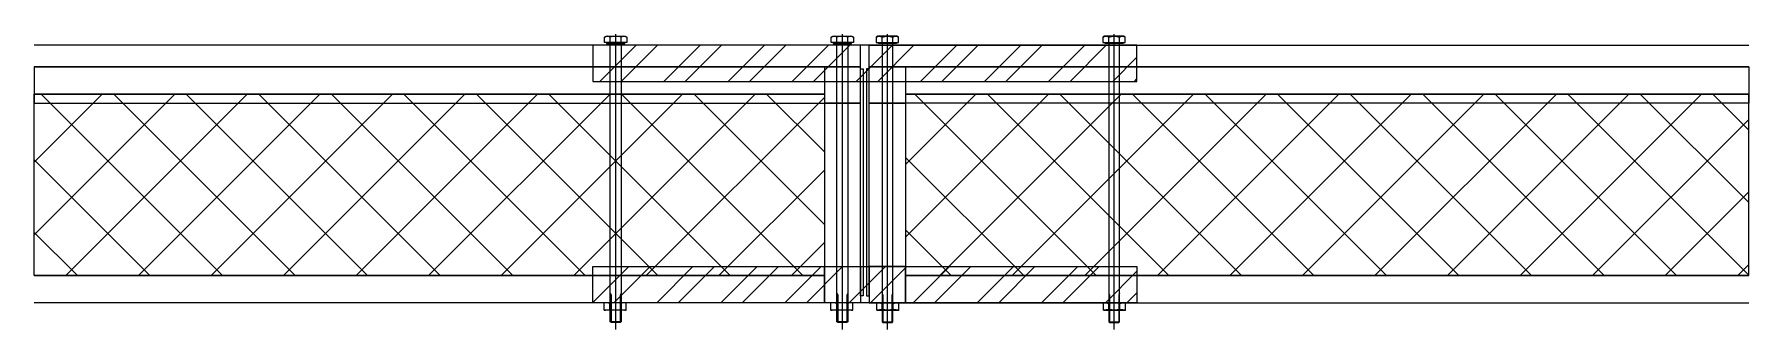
# Model space of a CAD drawing. Header units: millimetres. Extents: x -1088552 to 100, y 985 to 1353733.
# Drawn here: x -951293 to -949402, y 1261801 to 1262127 of the extents above; entities that cross this region are included whole.
import ezdxf

# ---------------------------------------------------------------- set-up
doc = ezdxf.new("R2010")
doc.units = ezdxf.units.MM
doc.header["$LTSCALE"] = 10
doc.layers.get('0').update_dxf_attribs({"linetype": 'CONTINUOUS'})
doc.layers.add('W-ALUMINUM_FRAME铝架', color=30, linetype='CONTINUOUS')
doc.layers.add('W-STEEL_FRAME钢架', color=3, linetype='CONTINUOUS')

# ---------------------------------------------------------------- blocks, each defined once
blk = doc.blocks.new('M1270')
at = {"transparency": 33554687}
for p, q in [((-5.7, 64), (-5.7, 71)), ((6.3, 64), (6.3, 71)), ((-12.4, -231), (-12.4, -223)), ((11.9, -223), (-12.4, -223)), ((-6, -231), (-6, -223)), ((6, -231), (6, -223)), ((11.9, -231), (11.9, -223)), ((11.9, -231), (-12.4, -231)), ((6.3, -244), (-5.7, -244))]:
    blk.add_line(p, q, dxfattribs=at)
at = {"color": 4, "transparency": 33554687}
blk.add_line((0.3, -252.5), (0.3, 73.2), dxfattribs=at)
at = {"transparency": 33554687}
for points in [[(12.6, 70), (12.6, 64), (-11.9, 64), (-11.9, 70), (-10.2, 71), (10.8, 71)], [(-9.7, 64), (-9.7, 63), (10.3, 63), (10.3, 64)]]:
    blk.add_lwpolyline(points, close=True, dxfattribs=at)
blk.add_lwpolyline([(6.3, 63), (6.3, -244), (5.3, -244.7), (-4.7, -244.7), (-5.7, -244), (-5.7, 63)], dxfattribs=at)
at = {"color": 3, "transparency": 33554687}
for points in [[(-5.7, -212.8), (-4.7, -214.5), (-4.7, -244.7)], [(6.3, -212.8), (5.3, -214.5), (5.3, -244.7)]]:
    blk.add_lwpolyline(points, dxfattribs=at)
at = {"transparency": 33554687}
for centre, radius, start, end in [((-8.8, 65.7), 5.35, 54.4149, 125.5851), ((0.3, 52.5), 18.5, 71.0754, 108.9246), ((9.4, 65.7), 5.35, 54.4149, 125.5851), ((-12, -245.9), 23, 74.9077, 91.1688), ((0, -245.9), 23, 74.9077, 105.0923), ((12, -245.9), 23, 90.1959, 105.0923), ((-12, -208), 23, 268.8312, 285.0923), ((0, -208), 23, 254.9077, 285.0923), ((12, -208), 23, 254.9077, 269.8041)]:
    blk.add_arc(centre, radius, start, end, dxfattribs=at)
blk = doc.blocks.new('*U147')
at = {"layer": 'W-STEEL_FRAME钢架', "transparency": 33554687}
blk.add_blockref('M1270', (-0.1, 108.7), dxfattribs=at)
blk = doc.blocks.new('*U148')
at = {"layer": 'W-STEEL_FRAME钢架', "color": 0, "linetype": 'ByBlock', "lineweight": -2, "transparency": 16777216}
for p in [(-250, 0), (0, 0)]:
    blk.add_blockref('*U147', p, dxfattribs=at)
blk = doc.blocks.new('*U193')
at = {"layer": 'W-STEEL_FRAME钢架', "transparency": 33554687}
blk.add_blockref('M1270', (-0.1, 108.7), dxfattribs=at)
blk = doc.blocks.new('*U194')
at = {"layer": 'W-STEEL_FRAME钢架', "color": 0, "linetype": 'ByBlock', "lineweight": -2, "transparency": 16777216}
for p in [(-250, 0), (0, 0)]:
    blk.add_blockref('*U193', p, dxfattribs=at)

msp = doc.modelspace()

# ---------------------------------------------------------------- hatches: boundary and pattern name
at = {"layer": 'W-ALUMINUM_FRAME铝架', "transparency": 33554687}
h = msp.add_hatch(dxfattribs=at)
h.set_pattern_fill('多孔材料', color=256, scale=20)
h.set_pattern_definition([(45, (502549.626, 3426.12), (-40.0000407, 40.0000407), []), (135, (502549.626, 3426.12), (-40.0000407, -40.0000407), [])])
h.paths.add_polyline_path([(-951293.1, 1262061.1), (-950421.8, 1262061.1), (-950421.8, 1261861.1), (-951293.1, 1261861.1)])
h = msp.add_hatch(dxfattribs=at)
h.set_pattern_fill('多孔材料', color=256, scale=20)
h.set_pattern_definition([(45, (502553.21, 3426.12), (-40.0000407, 40.0000407), []), (135, (502553.21, 3426.12), (-40.0000407, -40.0000407), [])])
h.paths.add_polyline_path([(-949402.4, 1262061.2), (-950332.2, 1262061.1), (-950332.2, 1261861.1), (-949402.4, 1261861.1)])
at = {"layer": 'W-STEEL_FRAME钢架', "transparency": 33554687}
h = msp.add_hatch(dxfattribs=at)
h.set_pattern_fill('金属', color=0, scale=20)
h.set_pattern_definition([(45, (30.334, -469.304), (-35.355339, 35.355339), []), (45, (53.904, -469.304), (-35.355339, 35.355339), [])])
h.paths.add_polyline_path([(-950677, 1262115.2), (-950677, 1262075.2), (-950077, 1262075.2), (-950077, 1262115.2)])
h = msp.add_hatch(dxfattribs=at)
h.set_pattern_fill('金属', color=0, scale=20)
h.set_pattern_definition([(45, (30.334, -493.304), (-35.355339, 35.355339), []), (45, (53.904, -493.304), (-35.355339, 35.355339), [])])
h.paths.add_polyline_path([(-950077, 1261831.1), (-950077, 1261871.1), (-950677, 1261871.1), (-950677, 1261831.1)])

# ---------------------------------------------------------------- linework, layer by layer
at = {"transparency": 33554687}
for points in [[(-951293.1, 1262091.1), (-950421.8, 1262091.1), (-950421.8, 1262061.1), (-951293.1, 1262061.1)], [(-949402.4, 1262091.1), (-950332.2, 1262091.1), (-950332.2, 1262061.1), (-949402.4, 1262061.1)], [(-951293.1, 1261861.1), (-950421.8, 1261861.1), (-950421.8, 1261831.1), (-951293.1, 1261831.1)], [(-949402.4, 1261861.1), (-950332.2, 1261861.1), (-950332.2, 1261831.1), (-949402.4, 1261831.1)]]:
    msp.add_lwpolyline(points, dxfattribs=at)
for points in [[(-950381.8, 1262051.1), (-950421.8, 1262051.1), (-950421.8, 1261871.2), (-950381.8, 1261871.1)], [(-950372.3, 1262051.1), (-950332.2, 1262051.1), (-950332.2, 1261871.2), (-950372.2, 1261871.1)]]:
    msp.add_lwpolyline(points, close=True, dxfattribs=at)
at = {"layer": 'W-ALUMINUM_FRAME铝架', "transparency": 33554687}
for points in [[(-951293.1, 1262091.1), (-950381.8, 1262091.1), (-950381.8, 1262115.2), (-951293.1, 1262115.2)], [(-949402.4, 1262091.1), (-950372.2, 1262091.1), (-950372.2, 1262115.2), (-949402.4, 1262115.2)]]:
    msp.add_lwpolyline(points, dxfattribs=at)
for points in [[(-950381.8, 1262088.9), (-950378.8, 1262088.9), (-950378.8, 1261838.9), (-950381.8, 1261838.9)], [(-950372.2, 1262088.9), (-950375.2, 1262088.9), (-950375.2, 1261838.9), (-950372.2, 1261838.9)]]:
    msp.add_lwpolyline(points, close=True, dxfattribs=at)
at = {"layer": 'W-ALUMINUM_FRAME铝架', "color": 3, "transparency": 33554687}
for points in [[(-951293.1, 1262061.1), (-950421.8, 1262061.1), (-950421.8, 1261861.1), (-951293.1, 1261861.1)], [(-949402.4, 1262061.2), (-950332.2, 1262061.1), (-950332.2, 1261861.1), (-949402.4, 1261861.1)]]:
    msp.add_lwpolyline(points, close=True, dxfattribs=at)
at = {"layer": 'W-STEEL_FRAME钢架', "transparency": 33554687}
for points in [[(-950677, 1262075.2), (-950077, 1262075.2), (-950077, 1262115.2), (-950677, 1262115.2)], [(-950381.8, 1262091.1), (-951293.1, 1262091.1), (-951293.1, 1262051.1), (-950381.8, 1262051.2)], [(-950372.2, 1262091.1), (-949402.4, 1262091.1), (-949402.4, 1262051.1), (-950372.2, 1262051.2)], [(-950677, 1261871.1), (-950077, 1261871.1), (-950077, 1261831.1), (-950677, 1261831.1)], [(-950421.8, 1261871.1), (-950381.8, 1261871.1), (-950381.8, 1261831.1), (-950421.8, 1261831.1)], [(-950332.2, 1261871.1), (-950372.2, 1261871.1), (-950372.2, 1261831.1), (-950332.2, 1261831.1)]]:
    msp.add_lwpolyline(points, close=True, dxfattribs=at)

# ---------------------------------------------------------------- block references
msp.add_blockref('*U194', (-950402.1, 1261945.3), dxfattribs=at)
at = {"layer": 'W-STEEL_FRAME钢架', "transparency": 33554687, "xscale": -1}
msp.add_blockref('*U148', (-950352, 1261945.3), dxfattribs=at)

doc.saveas('drawing.dxf')
